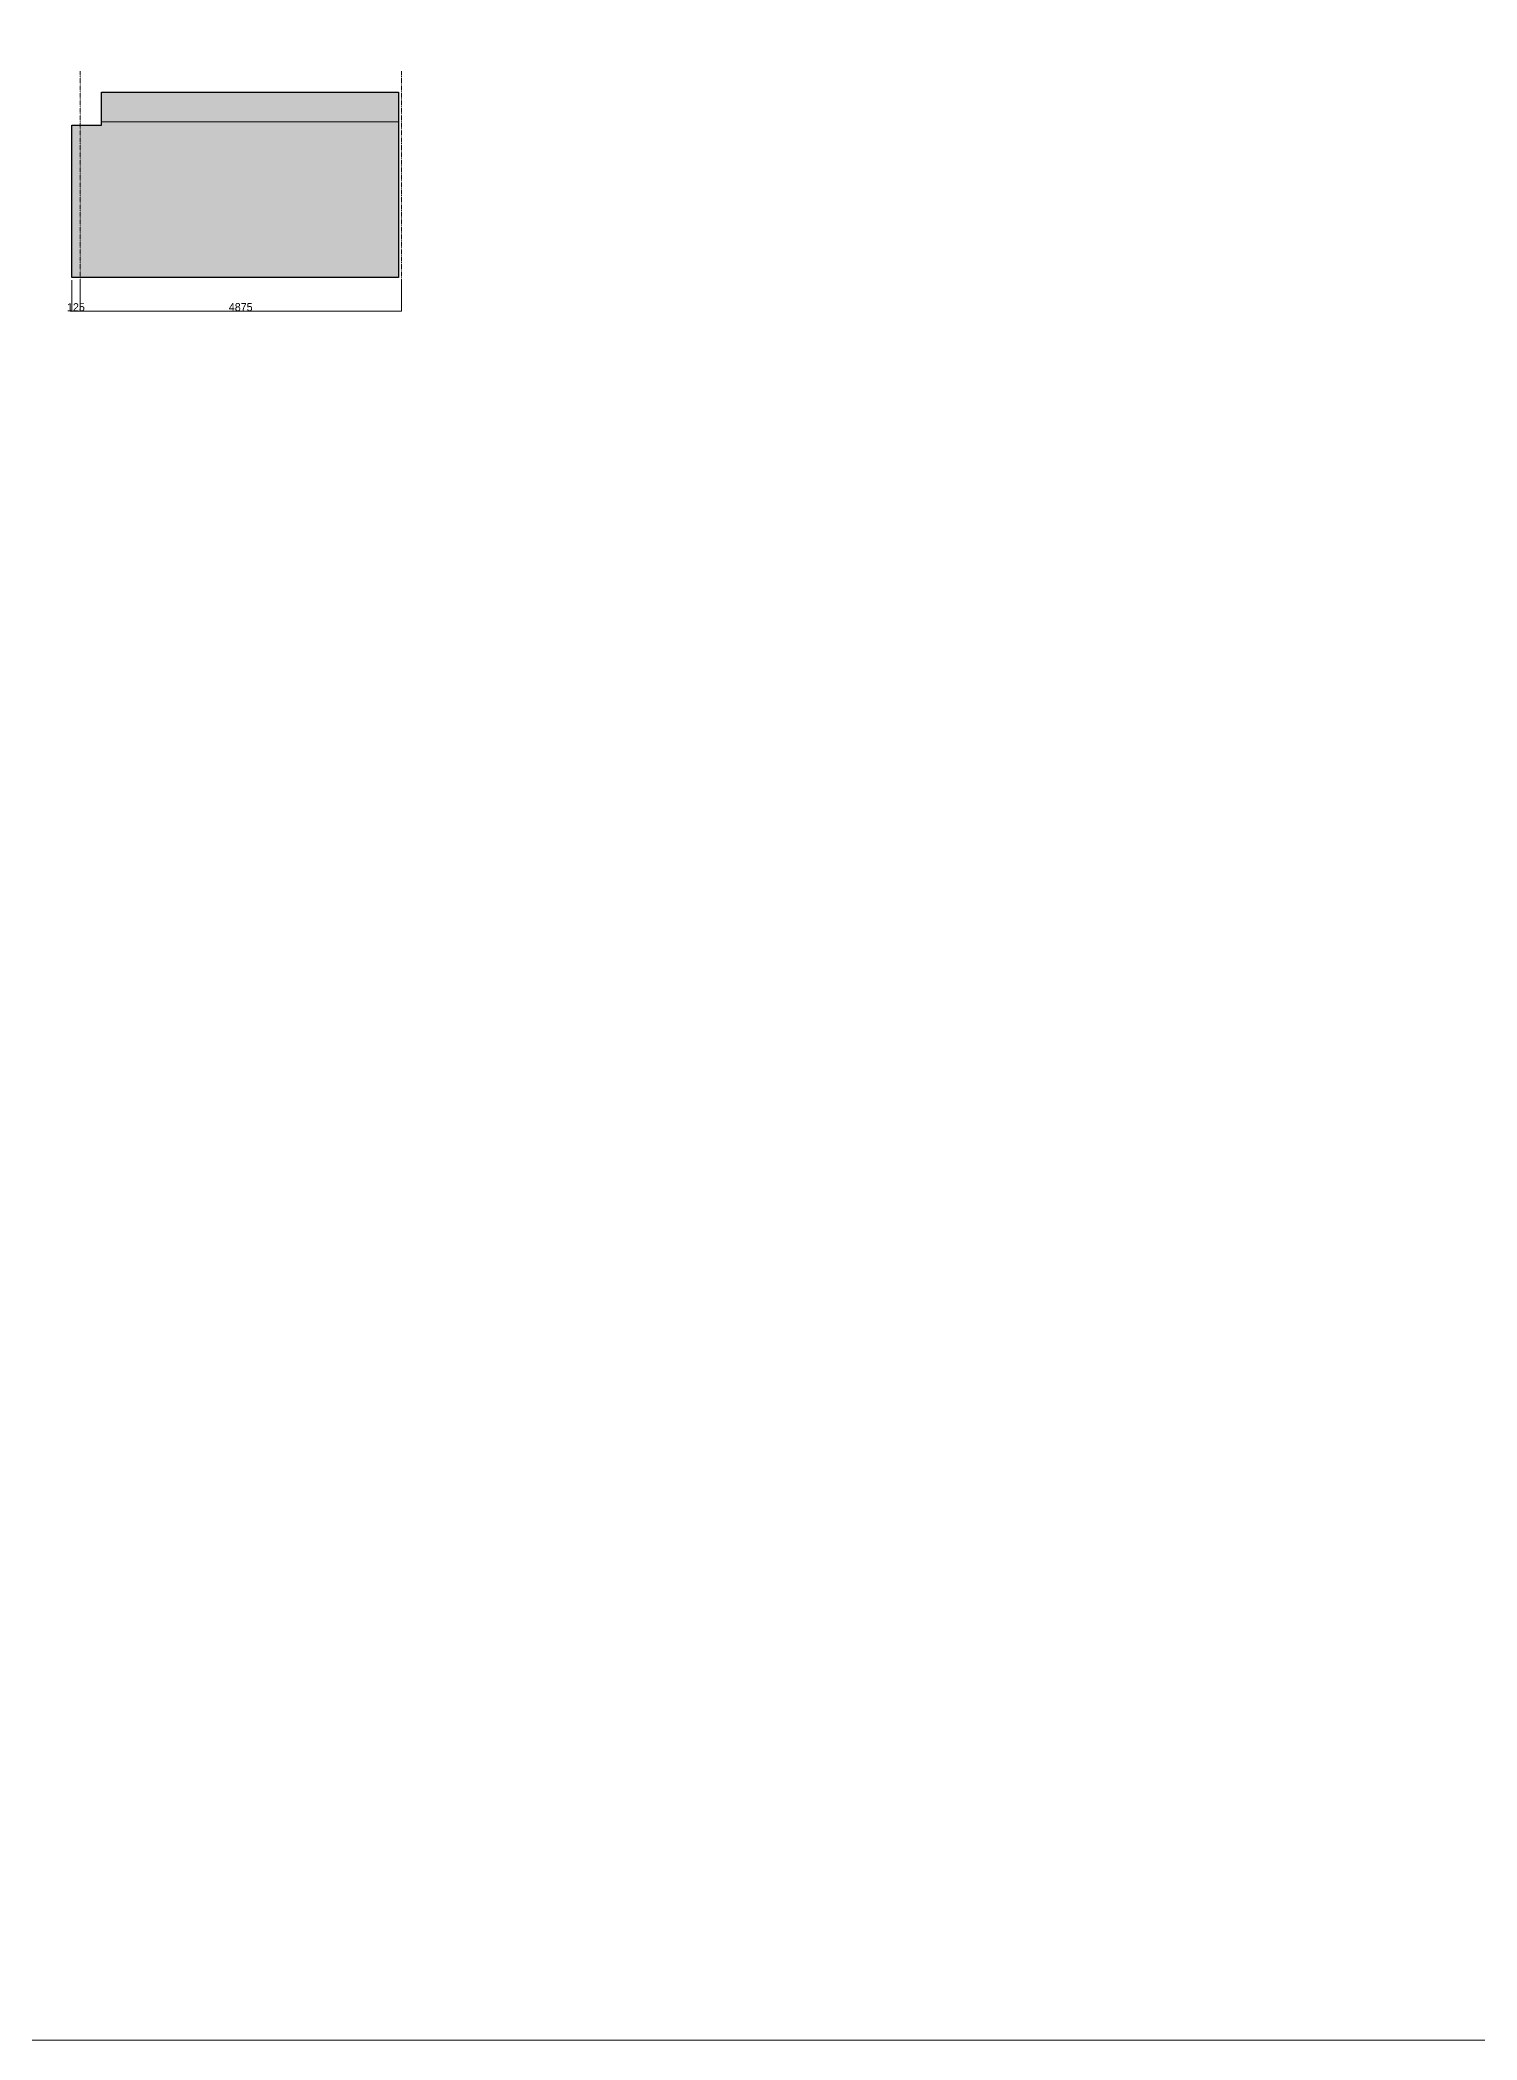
# Model space of a CAD drawing. Header units: millimetres. Extents: x -376000 to 292178, y -193032 to 188048.
# Drawn here: x -173275 to -151475, y -193032 to -162705 of the extents above; entities that cross this region are included whole.
import ezdxf

# ---------------------------------------------------------------- set-up
doc = ezdxf.new("R2010")
doc.units = ezdxf.units.MM
doc.header["$PDMODE"] = 1
doc.header["$PDSIZE"] = -2
doc.linetypes.add('ラインタイプ-6', pattern=[5.291531, 3.175, -1.058062, 0.352704, -0.705764])
for name, color, linetype, lineweight, true_color in [('02_0.25', 1, 'Continuous', 25, 0xff0000), ('04_0.10', 7, 'Continuous', 9, 0x0099ff), ('06一点鎖線', 7, 'ラインタイプ-6', 9, 0x9999ff)]:
    doc.layers.add(name, color=color, linetype=linetype, lineweight=lineweight, true_color=true_color)
doc.layers.add('_平面図（新設） (2D)', color=7, linetype='Continuous', lineweight=5)
doc.layers.add('寸法', color=7, linetype='Continuous', lineweight=5)
doc.styles.add('Hiragino Kaku Gothic Pro W3', font='', dxfattribs={"bigfont": 'Hiragino Kaku Gothic Pro W3'})
doc.styles.add('Hiragino Sans W3', font='', dxfattribs={"bigfont": 'Hiragino Sans W3'})
doc.styles.get('Hiragino Kaku Gothic Pro W3').set_extended_font_data('Hiragino Kaku Gothic Pro W3')
doc.styles.get('Hiragino Sans W3').set_extended_font_data('Hiragino Sans W3')
doc.dimstyles.new('建具表寸法', dxfattribs={"dimtxt": 161.781684, "dimasz": 0.199988, "dimexe": 0, "dimexo": 0.3, "dimgap": 0.005, "dimtad": 1, "dimdsep": 46, "dimtxsty": 'Hiragino Sans W3', "dimblk": 'DOT', "dimblk1": 'DOT', "dimblk2": 'DOT', "dimcen": 0, "dimazin": 0, "dimtfac": 1, "dimtix": 1, "dimtmove": 0, "dimatfit": 0, "dimldrblk": 'VW_FILLEDARROW', "dimfxl": 1, "dimfrac": 2, "dimtolj": 1, "dimarcsym": 0})

# ---------------------------------------------------------------- blocks, each defined once
blk = doc.blocks.new('_Dot')
at = {"color": 0, "linetype": 'ByBlock', "lineweight": -2}
blk.add_line((-0.5, 0), (-1, 0), dxfattribs=at)
at = {"color": 0, "linetype": 'ByBlock', "const_width": 0.5}
blk.add_lwpolyline([(-0.25, 0, 1), (0.25, 0, 1)], format="xyb", close=True, dxfattribs=at)
blk = doc.blocks.new('*D1051')
at = {"layer": 'Defpoints', "color": 0}
for p in [(-172793, -166344), (-172668, -166344), (-172793, -166819)]:
    blk.add_point(p, dxfattribs=at)
at = {"layer": '寸法', "color": 0, "lineweight": -2}
for p, q in [((-172793, -166344), (-172793, -166819)), ((-172668, -166344), (-172668, -166819)), ((-172805, -166819), (-172817, -166819)), ((-172668, -166819), (-172793, -166819)), ((-172656, -166819), (-172644, -166819))]:
    blk.add_line(p, q, dxfattribs=at)
at = {"layer": '寸法', "color": 0, "lineweight": -2, "xscale": 11.999267578125, "yscale": 11.999267578125, "zscale": 11.999267578125}
blk.add_blockref('_Dot', (-172793, -166819), dxfattribs=at)
at = {"layer": '寸法', "color": 0, "lineweight": -2, "xscale": 11.999267578125, "yscale": 11.999267578125, "zscale": 11.999267578125, "rotation": 180}
blk.add_blockref('_Dot', (-172668, -166819), dxfattribs=at)
at = {"layer": '寸法', "color": 0, "insert": (-172730, -166757), "char_height": 121.3, "attachment_point": 5, "style": 'Hiragino Kaku Gothic Pro W3'}
blk.add_mtext('\\A1;125', dxfattribs=at)
blk = doc.blocks.new('VW_FILLEDARROW')
at = {"color": 0, "linetype": 'Continuous', "lineweight": 5, "transparency": 16777216, "flags": 128}
blk.add_lwpolyline([(-161.3, 43.2), (0, 0), (-161.3, -43.2)], close=True, dxfattribs=at)
blk = doc.blocks.new('*D1052')
at = {"layer": 'Defpoints', "color": 0}
for p in [(-172668, -166344), (-167793, -166344), (-172668, -166819)]:
    blk.add_point(p, dxfattribs=at)
at = {"layer": '寸法', "color": 0, "lineweight": -2}
for p, q in [((-172668, -166344), (-172668, -166819)), ((-167793, -166344), (-167793, -166819)), ((-167805, -166819), (-172656, -166819))]:
    blk.add_line(p, q, dxfattribs=at)
at = {"layer": '寸法', "color": 0, "lineweight": -2, "xscale": 11.999267578125, "yscale": 11.999267578125, "zscale": 11.999267578125, "rotation": 180}
blk.add_blockref('_Dot', (-172668, -166819), dxfattribs=at)
at = {"layer": '寸法', "color": 0, "lineweight": -2, "xscale": 11.999267578125, "yscale": 11.999267578125, "zscale": 11.999267578125}
blk.add_blockref('_Dot', (-167793, -166819), dxfattribs=at)
at = {"layer": '寸法', "color": 0, "insert": (-170230, -166756), "char_height": 121.3, "attachment_point": 5, "style": 'Hiragino Kaku Gothic Pro W3'}
blk.add_mtext('\\A1;4875', dxfattribs=at)
blk = doc.blocks.new('平面図（新設） (2D)')
at = {"layer": '02_0.25', "linetype": 'Continuous', "lineweight": 0}
blk.add_hatch(color=255, dxfattribs=at).paths.add_polyline_path([(-172792.544, -163994.12), (-172342.544, -163994.12), (-172342.544, -163494.12), (-167837.544, -163494.12), (-167837.544, -166307.171), (-172792.544, -166307.171)])
at = {"layer": '04_0.10', "linetype": 'Continuous', "lineweight": 0, "true_color": 0xbbbbbb}
blk.add_hatch(color=9, dxfattribs=at).paths.add_polyline_path([(-172342.544, -163494.12), (-167837.544, -163494.12), (-167837.544, -163944.12), (-172342.544, -163944.12)])
at = {"layer": '02_0.25', "color": 251, "flags": 128}
blk.add_lwpolyline([(-172792.544, -163994.12), (-172342.544, -163994.12), (-172342.544, -163494.12), (-167837.544, -163494.12), (-167837.544, -166307.171), (-172792.544, -166307.171)], close=True, dxfattribs=at)
at = {"layer": '04_0.10', "lineweight": 18, "flags": 128}
blk.add_lwpolyline([(-376000, -135500), (-60611.171, -135500), (-60611.171, -193031.518), (-376000, -193031.518)], close=True, dxfattribs=at)
at = {"layer": '04_0.10', "color": 251, "flags": 128}
blk.add_lwpolyline([(-172342.544, -163494.12), (-167837.544, -163494.12), (-167837.544, -163944.12), (-172342.544, -163944.12)], close=True, dxfattribs=at)
at = {"layer": '06一点鎖線'}
for p, q in [((-172667.544, -163177.044), (-172667.544, -166677.044)), ((-167792.544, -163177.044), (-167792.544, -166677.044))]:
    blk.add_line(p, q, dxfattribs=at)
at = {"layer": '寸法'}
for p1, p2, override, picture, middle in [((-172667.544, -166344.12), (-172792.544, -166344.12), {"dimtxt": 121.336263, "dimasz": 11.999268, "dimgap": 0.3, "dimpost": '<>', "dimtxsty": 'Hiragino Kaku Gothic Pro W3', "dimtmove": 2}, '*D1051', (-172730.044, -166756.709)), ((-167792.544, -166344.12), (-172667.544, -166344.12), {"dimtxt": 121.336263, "dimasz": 11.999268, "dimgap": 0.75, "dimpost": '<>', "dimtxsty": 'Hiragino Kaku Gothic Pro W3', "dimtmove": 2}, '*D1052', (-170230.044, -166756.021))]:
    dim = blk.add_aligned_dim(p1=p1, p2=p2, distance=475.379, dimstyle='建具表寸法', override=override, dxfattribs=at)
    dim.commit()
    dim.dimension.update_dxf_attribs({"geometry": picture, "text_midpoint": middle})

msp = doc.modelspace()

# ---------------------------------------------------------------- block references
at = {"layer": '_平面図（新設） (2D)'}
msp.add_blockref('平面図（新設） (2D)', (0, 0), dxfattribs=at)

doc.saveas('drawing.dxf')
